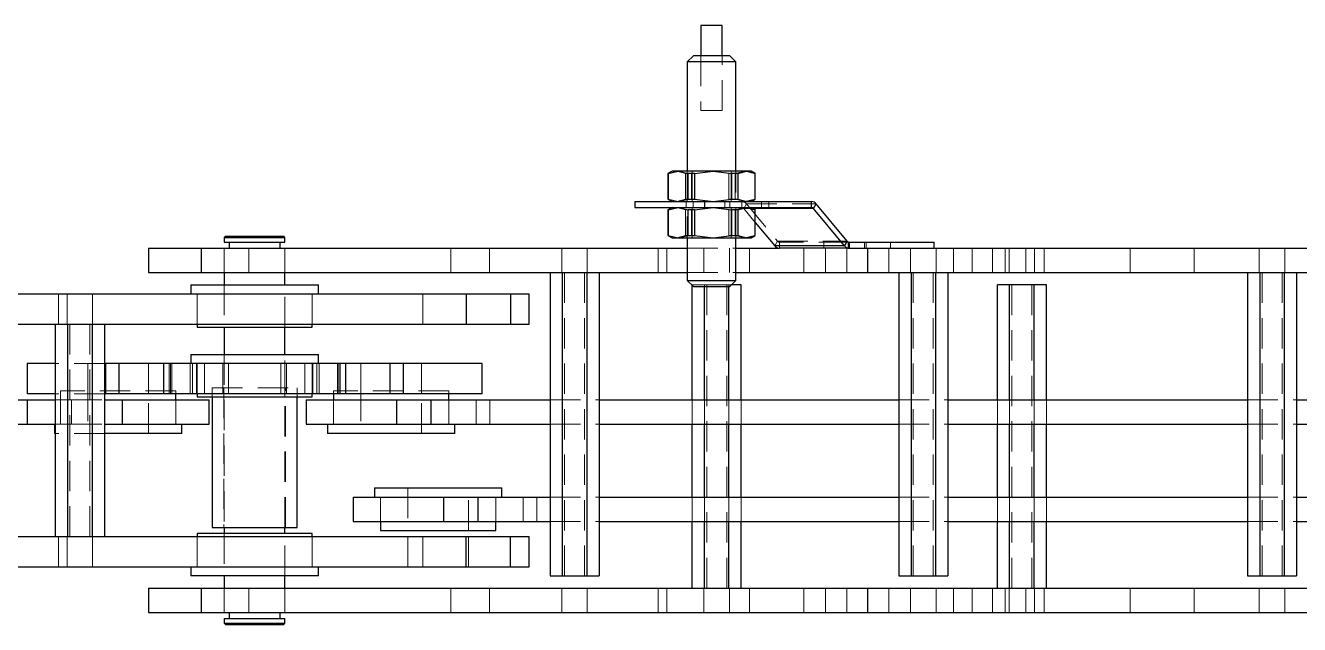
# Model space of a CAD drawing. Header units: millimetres. Extents: x -449 to 2916, y -1257 to 1632.
# Drawn here: x 1429.5 to 1639.5, y 1358.1 to 1456.8 of the extents above; entities that cross this region are included whole.
import ezdxf

# ---------------------------------------------------------------- set-up
doc = ezdxf.new("R2010")
doc.units = ezdxf.units.MM
doc.linetypes.add('HIDDEN', pattern=[0.075, 0.05, -0.025])
doc.layers.add('细线层', color=252, linetype='Continuous', lineweight=13)

msp = doc.modelspace()

# ---------------------------------------------------------------- linework, layer by layer
for p, q in [((1540.868, 1456.774), (1540.868, 1451.774)), ((1541.8, 1456.774), (1540.868, 1456.774)), ((1544.368, 1456.774), (1541.8, 1456.774)), ((1544.368, 1451.774), (1544.368, 1456.774)), ((1539.618, 1451.774), (1538.618, 1450.774)), ((1541.216, 1451.774), (1539.618, 1451.774)), ((1545.618, 1451.774), (1541.216, 1451.774)), ((1546.618, 1450.774), (1545.618, 1451.774)), ((1538.618, 1450.774), (1538.618, 1432.774)), ((1546.618, 1450.774), (1538.618, 1450.774)), ((1546.618, 1432.774), (1546.618, 1450.774)), ((1536.118, 1432.774), (1535.428, 1432.376)), ((1535.428, 1432.376), (1535.428, 1428.173)), ((1535.479, 1432.376), (1535.428, 1432.376)), ((1535.479, 1432.376), (1537.114, 1432.774)), ((1535.479, 1432.376), (1535.479, 1428.173)), ((1537.114, 1432.774), (1536.118, 1432.774)), ((1537.114, 1432.774), (1538.748, 1432.376)), ((1542.86, 1432.774), (1537.114, 1432.774)), ((1539.788, 1432.376), (1538.748, 1432.376)), ((1538.748, 1428.173), (1538.748, 1432.376)), ((1539.788, 1432.376), (1542.86, 1432.774)), ((1539.788, 1432.376), (1539.788, 1428.173)), ((1542.86, 1432.774), (1545.931, 1432.376)), ((1548.364, 1432.774), (1542.86, 1432.774)), ((1545.931, 1428.173), (1545.931, 1432.376)), ((1546.927, 1432.376), (1545.931, 1432.376)), ((1546.927, 1432.376), (1548.364, 1432.774)), ((1546.927, 1432.376), (1546.927, 1428.173)), ((1548.364, 1432.774), (1549.801, 1432.376)), ((1549.118, 1432.774), (1548.364, 1432.774)), ((1549.808, 1432.376), (1549.118, 1432.774)), ((1549.801, 1428.173), (1549.801, 1432.376)), ((1549.808, 1432.376), (1549.801, 1432.376)), ((1549.808, 1428.173), (1549.808, 1432.376)), ((1535.428, 1428.173), (1536.118, 1427.774)), ((1535.428, 1428.173), (1535.479, 1428.173)), ((1535.479, 1428.173), (1537.114, 1427.774)), ((1537.114, 1427.774), (1538.748, 1428.173)), ((1538.748, 1428.173), (1539.788, 1428.173)), ((1539.788, 1428.173), (1542.86, 1427.774)), ((1542.86, 1427.774), (1545.931, 1428.173)), ((1545.931, 1428.173), (1546.927, 1428.173)), ((1546.927, 1428.173), (1548.364, 1427.774)), ((1548.364, 1427.774), (1549.801, 1428.173)), ((1549.118, 1427.774), (1549.808, 1428.173)), ((1549.801, 1428.173), (1549.808, 1428.173)), ((1529.953, 1427.774), (1529.953, 1426.774)), ((1529.953, 1427.774), (1541.448, 1427.774)), ((1529.953, 1426.774), (1541.448, 1426.774)), ((1536.118, 1426.774), (1535.428, 1426.376)), ((1535.428, 1426.376), (1535.428, 1422.173)), ((1535.479, 1426.376), (1535.428, 1426.376)), ((1535.479, 1426.376), (1537.114, 1426.774)), ((1535.479, 1426.376), (1535.479, 1422.173)), ((1537.114, 1426.774), (1538.748, 1426.376)), ((1539.788, 1426.376), (1538.748, 1426.376)), ((1538.748, 1422.173), (1538.748, 1426.376)), ((1539.788, 1426.376), (1542.86, 1426.774)), ((1539.788, 1426.376), (1539.788, 1422.173)), ((1541.448, 1427.774), (1541.448, 1426.774)), ((1541.448, 1427.774), (1559.093, 1427.774)), ((1541.448, 1426.774), (1559.093, 1426.774)), ((1542.86, 1426.774), (1545.931, 1426.376)), ((1545.931, 1422.173), (1545.931, 1426.376)), ((1546.927, 1426.376), (1545.931, 1426.376)), ((1546.927, 1426.376), (1548.364, 1426.774)), ((1546.927, 1426.376), (1546.927, 1422.173)), ((1548.364, 1426.774), (1549.801, 1426.376)), ((1549.808, 1426.376), (1549.118, 1426.774)), ((1549.801, 1422.173), (1549.801, 1426.376)), ((1549.808, 1426.376), (1549.801, 1426.376)), ((1549.808, 1422.173), (1549.808, 1426.376)), ((1559.093, 1426.774), (1559.093, 1427.774)), ((1559.423, 1426.602), (1559.87, 1427.368)), ((1564.508, 1420.467), (1559.423, 1426.602)), ((1564.955, 1421.233), (1559.87, 1427.368)), ((1549.808, 1424.334), (1553.013, 1420.467)), ((1462.509, 1422.061), (1462.309, 1421.861)), ((1462.309, 1421.861), (1462.309, 1421.061)), ((1462.309, 1421.861), (1467.309, 1421.861)), ((1462.509, 1422.061), (1467.309, 1422.061)), ((1467.309, 1422.061), (1472.109, 1422.061)), ((1467.309, 1421.861), (1472.309, 1421.861)), ((1472.309, 1421.861), (1472.109, 1422.061)), ((1472.309, 1421.061), (1472.309, 1421.861)), ((1535.428, 1422.173), (1536.118, 1421.774)), ((1535.428, 1422.173), (1535.479, 1422.173)), ((1535.479, 1422.173), (1537.114, 1421.774)), ((1536.118, 1421.774), (1537.114, 1421.774)), ((1537.114, 1421.774), (1538.748, 1422.173)), ((1537.114, 1421.774), (1542.86, 1421.774)), ((1538.618, 1421.774), (1538.618, 1414.774)), ((1538.748, 1422.173), (1539.788, 1422.173)), ((1539.788, 1422.173), (1542.86, 1421.774)), ((1542.86, 1421.774), (1545.931, 1422.173)), ((1542.86, 1421.774), (1548.364, 1421.774)), ((1545.931, 1422.173), (1546.927, 1422.173)), ((1546.618, 1414.774), (1546.618, 1421.774)), ((1546.927, 1422.173), (1548.364, 1421.774)), ((1548.364, 1421.774), (1549.801, 1422.173)), ((1548.364, 1421.774), (1549.118, 1421.774)), ((1549.118, 1421.774), (1549.808, 1422.173)), ((1549.801, 1422.173), (1549.808, 1422.173)), ((1449.809, 1420.061), (1449.809, 1416.061)), ((1449.809, 1420.061), (1458.468, 1420.061)), ((1458.468, 1420.061), (1458.468, 1416.061)), ((1458.468, 1420.061), (1538.618, 1420.061)), ((1462.309, 1421.061), (1467.309, 1421.061)), ((1463.109, 1421.061), (1463.109, 1420.061)), ((1467.309, 1421.061), (1472.309, 1421.061)), ((1471.509, 1420.061), (1471.509, 1421.061)), ((1546.618, 1420.061), (1553.789, 1420.061)), ((1564.508, 1420.467), (1553.013, 1420.467)), ((1565.285, 1420.061), (1553.789, 1420.061)), ((1564.955, 1421.233), (1564.508, 1420.467)), ((1565.285, 1421.061), (1565.285, 1420.061)), ((1565.285, 1421.061), (1579.319, 1421.061)), ((1565.285, 1420.061), (1565.407, 1420.061)), ((1565.407, 1420.061), (1667.614, 1420.061)), ((1579.319, 1420.061), (1579.319, 1421.061)), ((1449.809, 1416.061), (1458.468, 1416.061)), ((1458.468, 1416.061), (1538.618, 1416.061)), ((1462.309, 1416.061), (1462.309, 1414.061)), ((1472.309, 1414.061), (1472.309, 1416.061)), ((1515.989, 1416.061), (1515.989, 1366.061)), ((1518.009, 1416.061), (1518.009, 1366.061)), ((1522.051, 1416.061), (1522.051, 1366.061)), ((1524.072, 1416.061), (1524.072, 1366.061)), ((1546.618, 1416.061), (1667.614, 1416.061)), ((1573.465, 1416.061), (1573.465, 1366.061)), ((1575.486, 1416.061), (1575.486, 1366.061)), ((1579.527, 1416.061), (1579.527, 1366.061)), ((1581.548, 1416.061), (1581.548, 1366.061)), ((1630.941, 1416.061), (1630.941, 1366.061)), ((1632.962, 1416.061), (1632.962, 1366.061)), ((1637.003, 1416.061), (1637.003, 1366.061)), ((1639.024, 1416.061), (1639.024, 1366.061)), ((1456.809, 1414.061), (1456.809, 1412.561)), ((1456.809, 1414.061), (1477.809, 1414.061)), ((1477.809, 1412.561), (1477.809, 1414.061)), ((1538.618, 1414.774), (1539.618, 1413.774)), ((1538.618, 1414.774), (1546.618, 1414.774)), ((1539.419, 1395.061), (1539.419, 1413.973)), ((1539.618, 1413.774), (1545.618, 1413.774)), ((1541.44, 1395.061), (1541.44, 1413.774)), ((1545.481, 1395.061), (1545.481, 1413.774)), ((1545.618, 1413.774), (1546.618, 1414.774)), ((1547.502, 1414.061), (1545.904, 1414.061)), ((1547.502, 1395.061), (1547.502, 1414.061)), ((1589.711, 1395.061), (1589.711, 1414.061)), ((1591.731, 1414.061), (1589.711, 1414.061)), ((1591.731, 1395.061), (1591.731, 1414.061)), ((1595.773, 1414.061), (1591.731, 1414.061)), ((1595.773, 1395.061), (1595.773, 1414.061)), ((1597.793, 1414.061), (1595.773, 1414.061)), ((1597.793, 1395.061), (1597.793, 1414.061)), ((1252.011, 1412.561), (1502.157, 1412.561)), ((1502.157, 1412.561), (1502.157, 1407.561)), ((1502.157, 1412.561), (1509.493, 1412.561)), ((1509.493, 1412.561), (1509.493, 1407.561)), ((1509.493, 1412.561), (1512.548, 1412.561)), ((1512.548, 1407.561), (1512.548, 1412.561)), ((1252.011, 1407.561), (1502.157, 1407.561)), ((1434.454, 1407.561), (1434.454, 1372.561)), ((1436.474, 1407.561), (1436.474, 1372.561)), ((1440.516, 1407.561), (1440.516, 1372.561)), ((1442.537, 1407.561), (1442.537, 1372.561)), ((1457.809, 1407.561), (1457.809, 1407.061)), ((1457.809, 1407.061), (1476.809, 1407.061)), ((1462.309, 1407.061), (1462.309, 1402.561)), ((1472.309, 1402.561), (1472.309, 1407.061)), ((1476.809, 1407.061), (1476.809, 1407.561)), ((1502.157, 1407.561), (1509.493, 1407.561)), ((1509.493, 1407.561), (1512.548, 1407.561)), ((1429.809, 1401.061), (1429.809, 1396.061)), ((1434.454, 1401.061), (1429.809, 1401.061)), ((1442.777, 1401.061), (1442.537, 1401.061)), ((1442.777, 1396.061), (1442.777, 1401.061)), ((1444.969, 1401.061), (1442.777, 1401.061)), ((1444.969, 1396.061), (1444.969, 1401.061)), ((1452.309, 1401.061), (1444.969, 1401.061)), ((1452.309, 1401.061), (1452.309, 1396.061)), ((1482.309, 1401.061), (1452.309, 1401.061)), ((1456.809, 1402.561), (1456.809, 1401.061)), ((1456.809, 1402.561), (1467.309, 1402.561)), ((1467.309, 1402.561), (1477.809, 1402.561)), ((1477.809, 1401.061), (1477.809, 1402.561)), ((1482.309, 1396.061), (1482.309, 1401.061)), ((1489.65, 1401.061), (1482.309, 1401.061)), ((1489.65, 1396.061), (1489.65, 1401.061)), ((1491.841, 1401.061), (1489.65, 1401.061)), ((1491.841, 1396.061), (1491.841, 1401.061)), ((1504.809, 1401.061), (1491.841, 1401.061)), ((1504.809, 1396.061), (1504.809, 1401.061)), ((1375.337, 1395.061), (1434.454, 1395.061)), ((1434.454, 1396.061), (1429.809, 1396.061)), ((1442.777, 1396.061), (1442.537, 1396.061)), ((1442.537, 1395.061), (1445.465, 1395.061)), ((1444.969, 1396.061), (1442.777, 1396.061)), ((1452.309, 1396.061), (1444.969, 1396.061)), ((1445.465, 1395.061), (1445.465, 1391.061)), ((1445.465, 1395.061), (1459.809, 1395.061)), ((1482.309, 1396.061), (1452.309, 1396.061)), ((1454.309, 1395.061), (1454.309, 1396.061)), ((1457.809, 1396.061), (1457.809, 1395.561)), ((1457.809, 1395.561), (1467.309, 1395.561)), ((1459.809, 1391.061), (1459.809, 1395.061)), ((1460.309, 1395.561), (1460.309, 1374.061)), ((1467.309, 1395.561), (1476.809, 1395.561)), ((1474.309, 1374.061), (1474.309, 1395.561)), ((1475.809, 1395.061), (1475.809, 1391.061)), ((1475.809, 1395.061), (1490.668, 1395.061)), ((1476.809, 1395.561), (1476.809, 1396.061)), ((1480.309, 1396.061), (1480.309, 1395.061)), ((1489.65, 1396.061), (1482.309, 1396.061)), ((1491.841, 1396.061), (1489.65, 1396.061)), ((1490.668, 1395.061), (1490.668, 1391.061)), ((1490.668, 1395.061), (1496.345, 1395.061)), ((1504.809, 1396.061), (1491.841, 1396.061)), ((1496.345, 1395.061), (1496.345, 1391.061)), ((1496.345, 1395.061), (1515.989, 1395.061)), ((1499.309, 1395.061), (1499.309, 1396.061)), ((1524.072, 1395.061), (1573.465, 1395.061)), ((1581.548, 1395.061), (1630.941, 1395.061)), ((1639.024, 1395.061), (1692.029, 1395.061)), ((1375.337, 1391.061), (1434.454, 1391.061)), ((1434.309, 1391.061), (1434.309, 1389.561)), ((1442.537, 1391.061), (1445.465, 1391.061)), ((1445.465, 1391.061), (1459.809, 1391.061)), ((1455.309, 1389.561), (1455.309, 1391.061)), ((1475.809, 1391.061), (1490.668, 1391.061)), ((1479.309, 1391.061), (1479.309, 1389.561)), ((1490.668, 1391.061), (1496.345, 1391.061)), ((1496.345, 1391.061), (1515.989, 1391.061)), ((1500.309, 1389.561), (1500.309, 1391.061)), ((1524.072, 1391.061), (1573.465, 1391.061)), ((1539.419, 1379.061), (1539.419, 1391.061)), ((1541.44, 1379.061), (1541.44, 1391.061)), ((1545.481, 1379.061), (1545.481, 1391.061)), ((1547.502, 1379.061), (1547.502, 1391.061)), ((1581.548, 1391.061), (1630.941, 1391.061)), ((1589.711, 1379.061), (1589.711, 1391.061)), ((1591.731, 1379.061), (1591.731, 1391.061)), ((1595.773, 1379.061), (1595.773, 1391.061)), ((1597.793, 1379.061), (1597.793, 1391.061)), ((1639.024, 1391.061), (1692.029, 1391.061)), ((1434.454, 1389.561), (1434.309, 1389.561)), ((1455.309, 1389.561), (1442.537, 1389.561)), ((1500.309, 1389.561), (1479.309, 1389.561)), ((1487.048, 1380.561), (1487.048, 1379.061)), ((1487.048, 1380.561), (1508.048, 1380.561)), ((1508.048, 1379.061), (1508.048, 1380.561)), ((1483.549, 1379.061), (1483.549, 1375.061)), ((1483.549, 1379.061), (1498.408, 1379.061)), ((1498.408, 1379.061), (1498.408, 1375.061)), ((1498.408, 1379.061), (1504.085, 1379.061)), ((1504.085, 1379.061), (1504.085, 1375.061)), ((1504.085, 1379.061), (1515.989, 1379.061)), ((1524.072, 1379.061), (1573.465, 1379.061)), ((1581.548, 1379.061), (1630.941, 1379.061)), ((1639.024, 1379.061), (1673.016, 1379.061)), ((1460.309, 1374.061), (1474.309, 1374.061)), ((1462.309, 1374.061), (1462.309, 1373.061)), ((1472.309, 1373.061), (1472.309, 1374.061)), ((1483.549, 1375.061), (1498.408, 1375.061)), ((1488.049, 1375.061), (1488.049, 1373.561)), ((1488.049, 1373.561), (1507.049, 1373.561)), ((1498.408, 1375.061), (1504.085, 1375.061)), ((1504.085, 1375.061), (1515.989, 1375.061)), ((1507.049, 1373.561), (1507.049, 1375.061)), ((1524.072, 1375.061), (1573.465, 1375.061)), ((1539.419, 1364.061), (1539.419, 1375.061)), ((1541.44, 1364.061), (1541.44, 1375.061)), ((1545.481, 1364.061), (1545.481, 1375.061)), ((1547.502, 1364.061), (1547.502, 1375.061)), ((1581.548, 1375.061), (1630.941, 1375.061)), ((1589.711, 1364.061), (1589.711, 1375.061)), ((1591.731, 1364.061), (1591.731, 1375.061)), ((1595.773, 1364.061), (1595.773, 1375.061)), ((1597.793, 1364.061), (1597.793, 1375.061)), ((1639.024, 1375.061), (1672.529, 1375.061)), ((1252.011, 1372.561), (1502.157, 1372.561)), ((1457.809, 1373.061), (1457.809, 1372.561)), ((1467.24, 1373.061), (1457.809, 1373.061)), ((1476.809, 1373.061), (1467.24, 1373.061)), ((1476.809, 1372.561), (1476.809, 1373.061)), ((1502.157, 1367.561), (1502.157, 1372.561)), ((1502.157, 1372.561), (1509.493, 1372.561)), ((1509.493, 1367.561), (1509.493, 1372.561)), ((1509.493, 1372.561), (1512.548, 1372.561)), ((1512.548, 1367.561), (1512.548, 1372.561)), ((1252.011, 1367.561), (1502.157, 1367.561)), ((1456.809, 1367.561), (1456.809, 1366.061)), ((1477.809, 1366.061), (1477.809, 1367.561)), ((1502.157, 1367.561), (1509.493, 1367.561)), ((1509.493, 1367.561), (1512.548, 1367.561)), ((1467.233, 1366.061), (1456.809, 1366.061)), ((1462.309, 1366.061), (1462.309, 1364.061)), ((1477.809, 1366.061), (1467.233, 1366.061)), ((1472.309, 1364.061), (1472.309, 1366.061)), ((1515.989, 1366.061), (1518.009, 1366.061)), ((1518.009, 1366.061), (1522.051, 1366.061)), ((1522.051, 1366.061), (1524.072, 1366.061)), ((1573.465, 1366.061), (1575.486, 1366.061)), ((1575.486, 1366.061), (1579.527, 1366.061)), ((1579.527, 1366.061), (1581.548, 1366.061)), ((1630.941, 1366.061), (1632.962, 1366.061)), ((1632.962, 1366.061), (1637.003, 1366.061)), ((1637.003, 1366.061), (1639.024, 1366.061)), ((1449.809, 1364.061), (1449.809, 1360.061)), ((1449.809, 1364.061), (1458.468, 1364.061)), ((1458.468, 1364.061), (1458.468, 1360.061)), ((1458.468, 1364.061), (1667.614, 1364.061)), ((1449.809, 1360.061), (1458.468, 1360.061)), ((1458.468, 1360.061), (1667.614, 1360.061)), ((1462.309, 1359.061), (1462.309, 1358.261)), ((1462.309, 1359.061), (1467.309, 1359.061)), ((1463.109, 1360.061), (1463.109, 1359.061)), ((1467.309, 1359.061), (1472.309, 1359.061)), ((1471.509, 1359.061), (1471.509, 1360.061)), ((1472.309, 1358.261), (1472.309, 1359.061)), ((1462.309, 1358.261), (1462.509, 1358.061)), ((1462.309, 1358.261), (1467.309, 1358.261)), ((1462.509, 1358.061), (1467.309, 1358.061)), ((1467.309, 1358.261), (1472.309, 1358.261)), ((1467.309, 1358.061), (1472.109, 1358.061)), ((1472.109, 1358.061), (1472.309, 1358.261))]:
    msp.add_line(p, q)
at = {"color": 8, "linetype": 'Continuous', "lineweight": 15}
msp.add_line((1549.416, 1426.602), (1559.423, 1426.602), dxfattribs=at)
for centre, radius, start, end in [((1559.053, 1426.753), 1.022, 36.99922, 87.75737), ((1559.076, 1426.341), 0.434, 36.99667, 87.75905), ((1553.829, 1421.082), 1.022, 216.99872, 267.75787), ((1565.325, 1421.082), 1.022, 216.99872, 267.75787), ((1565.301, 1421.494), 0.434, 216.99634, 267.75938)]:
    msp.add_arc(centre, radius, start, end)
at = {"layer": '细线层', "color": 252, "linetype": 'HIDDEN', "lineweight": 0, "ltscale": 100}
for p, q in [((1540.868, 1451.774), (1540.868, 1442.774)), ((1544.368, 1442.774), (1544.368, 1451.774)), ((1540.868, 1442.774), (1541.8, 1442.774)), ((1541.8, 1442.774), (1544.368, 1442.774)), ((1536.872, 1432.774), (1535.435, 1432.376)), ((1535.435, 1428.173), (1535.435, 1432.376)), ((1538.308, 1432.376), (1536.872, 1432.774)), ((1538.308, 1432.376), (1538.748, 1432.376)), ((1538.308, 1432.376), (1538.308, 1428.173)), ((1538.618, 1432.774), (1538.618, 1421.774)), ((1539.305, 1428.173), (1539.305, 1432.376)), ((1539.399, 1432.774), (1539.399, 1427.774)), ((1545.447, 1432.376), (1545.447, 1428.173)), ((1545.447, 1432.376), (1545.931, 1432.376)), ((1545.837, 1427.774), (1545.837, 1432.774)), ((1548.122, 1432.774), (1546.487, 1432.376)), ((1546.487, 1428.173), (1546.487, 1432.376)), ((1546.618, 1421.774), (1546.618, 1432.774)), ((1549.757, 1432.376), (1548.122, 1432.774)), ((1549.757, 1432.376), (1549.801, 1432.376)), ((1549.757, 1432.376), (1549.757, 1428.173)), ((1536.872, 1427.774), (1535.435, 1428.173)), ((1538.308, 1428.173), (1536.872, 1427.774)), ((1538.748, 1428.173), (1538.308, 1428.173)), ((1545.447, 1428.173), (1545.931, 1428.173)), ((1548.122, 1427.774), (1546.487, 1428.173)), ((1549.757, 1428.173), (1548.122, 1427.774)), ((1549.801, 1428.173), (1549.757, 1428.173)), ((1536.872, 1426.774), (1535.435, 1426.376)), ((1535.435, 1422.173), (1535.435, 1426.376)), ((1538.308, 1426.376), (1536.872, 1426.774)), ((1538.308, 1426.376), (1538.748, 1426.376)), ((1538.308, 1426.376), (1538.308, 1422.173)), ((1538.418, 1427.774), (1538.418, 1426.774)), ((1539.305, 1422.173), (1539.305, 1426.376)), ((1539.399, 1426.774), (1539.399, 1421.774)), ((1539.6, 1427.774), (1539.6, 1426.774)), ((1544.817, 1427.774), (1544.817, 1426.774)), ((1545.447, 1426.376), (1545.447, 1422.173)), ((1545.447, 1426.376), (1545.931, 1426.376)), ((1545.635, 1427.774), (1545.635, 1426.774)), ((1545.837, 1421.774), (1545.837, 1426.774)), ((1548.122, 1426.774), (1546.487, 1426.376)), ((1546.487, 1422.173), (1546.487, 1426.376)), ((1547.598, 1426.774), (1547.598, 1427.774)), ((1547.927, 1426.602), (1548.374, 1427.368)), ((1547.927, 1426.602), (1549.808, 1424.334)), ((1547.927, 1426.602), (1549.416, 1426.602)), ((1549.757, 1426.376), (1548.122, 1426.774)), ((1548.374, 1427.368), (1559.87, 1427.368)), ((1548.374, 1427.368), (1553.46, 1421.233)), ((1549.757, 1426.376), (1549.801, 1426.376)), ((1549.757, 1426.376), (1549.757, 1422.173)), ((1550.852, 1427.774), (1550.852, 1426.774)), ((1552.035, 1426.774), (1552.035, 1427.774)), ((1536.872, 1421.774), (1535.435, 1422.173)), ((1538.308, 1422.173), (1536.872, 1421.774)), ((1538.748, 1422.173), (1538.308, 1422.173)), ((1545.447, 1422.173), (1545.931, 1422.173)), ((1548.122, 1421.774), (1546.487, 1422.173)), ((1549.757, 1422.173), (1548.122, 1421.774)), ((1549.801, 1422.173), (1549.757, 1422.173)), ((1462.309, 1420.061), (1462.309, 1416.061)), ((1462.309, 1420.061), (1462.309, 1416.061)), ((1466.324, 1420.061), (1466.324, 1416.061)), ((1472.309, 1416.061), (1472.309, 1420.061)), ((1472.309, 1416.061), (1472.309, 1420.061)), ((1499.621, 1420.061), (1499.621, 1416.061)), ((1506.014, 1416.061), (1506.014, 1420.061)), ((1517.93, 1420.061), (1517.93, 1416.061)), ((1522.13, 1416.061), (1522.13, 1420.061)), ((1533.837, 1420.061), (1533.837, 1416.061)), ((1535.228, 1416.061), (1535.228, 1420.061)), ((1538.618, 1420.061), (1546.618, 1420.061)), ((1541.36, 1420.061), (1541.36, 1416.061)), ((1545.56, 1416.061), (1545.56, 1420.061)), ((1548.874, 1420.061), (1548.874, 1416.061)), ((1553.46, 1421.233), (1553.013, 1420.467)), ((1553.46, 1421.233), (1564.955, 1421.233)), ((1565.285, 1421.061), (1553.789, 1421.061)), ((1553.789, 1421.061), (1553.789, 1420.061)), ((1557.799, 1416.061), (1557.799, 1420.061)), ((1561.137, 1421.061), (1561.137, 1420.061)), ((1561.387, 1420.061), (1561.387, 1416.061)), ((1564.887, 1416.061), (1564.887, 1420.061)), ((1565.137, 1420.061), (1565.137, 1421.061)), ((1567.823, 1420.061), (1567.823, 1421.061)), ((1568.093, 1421.061), (1568.093, 1420.061)), ((1568.326, 1416.061), (1568.326, 1420.061)), ((1568.343, 1420.061), (1568.343, 1416.061)), ((1571.843, 1416.061), (1571.843, 1420.061)), ((1572.093, 1420.061), (1572.093, 1421.061)), ((1575.406, 1420.061), (1575.406, 1416.061)), ((1579.606, 1416.061), (1579.606, 1420.061)), ((1582.5, 1420.061), (1582.5, 1416.061)), ((1585.544, 1416.061), (1585.544, 1420.061)), ((1588.928, 1416.061), (1588.928, 1420.061)), ((1590.999, 1416.061), (1590.999, 1420.061)), ((1591.652, 1420.061), (1591.652, 1416.061)), ((1594.383, 1416.061), (1594.383, 1420.061)), ((1595.852, 1416.061), (1595.852, 1420.061)), ((1597.428, 1416.061), (1597.428, 1420.061)), ((1611.601, 1416.061), (1611.601, 1420.061)), ((1622.129, 1416.061), (1622.129, 1420.061)), ((1632.883, 1420.061), (1632.883, 1416.061)), ((1637.083, 1416.061), (1637.083, 1420.061)), ((1518.38, 1416.061), (1518.38, 1366.061)), ((1521.68, 1366.061), (1521.68, 1416.061)), ((1538.618, 1416.061), (1546.618, 1416.061)), ((1575.856, 1416.061), (1575.856, 1366.061)), ((1579.156, 1366.061), (1579.156, 1416.061)), ((1633.333, 1416.061), (1633.333, 1366.061)), ((1636.633, 1366.061), (1636.633, 1416.061)), ((1462.309, 1414.061), (1462.309, 1407.061)), ((1462.309, 1414.061), (1462.309, 1407.061)), ((1472.309, 1407.061), (1472.309, 1414.061)), ((1472.309, 1407.061), (1472.309, 1414.061)), ((1539.419, 1413.973), (1539.419, 1414.061)), ((1541.44, 1414.061), (1539.419, 1414.061)), ((1541.44, 1413.774), (1541.44, 1414.061)), ((1545.481, 1414.061), (1541.44, 1414.061)), ((1541.81, 1414.061), (1541.81, 1364.061)), ((1545.11, 1364.061), (1545.11, 1414.061)), ((1545.481, 1413.774), (1545.481, 1414.061)), ((1545.904, 1414.061), (1545.481, 1414.061)), ((1592.102, 1414.061), (1592.102, 1364.061)), ((1595.402, 1364.061), (1595.402, 1414.061)), ((1434.973, 1407.561), (1434.973, 1412.561)), ((1436.395, 1412.561), (1436.395, 1407.561)), ((1440.595, 1407.561), (1440.595, 1412.561)), ((1457.809, 1412.561), (1457.809, 1407.561)), ((1457.809, 1412.561), (1457.809, 1407.561)), ((1476.809, 1407.561), (1476.809, 1412.561)), ((1476.809, 1407.561), (1476.809, 1412.561)), ((1495.001, 1412.561), (1495.001, 1407.561)), ((1436.845, 1407.561), (1436.845, 1372.561)), ((1440.145, 1372.561), (1440.145, 1407.561)), ((1442.537, 1401.061), (1434.454, 1401.061)), ((1439.809, 1401.061), (1439.809, 1396.061)), ((1449.809, 1396.061), (1449.809, 1401.061)), ((1453.243, 1396.061), (1453.243, 1401.061)), ((1453.422, 1396.061), (1453.422, 1401.061)), ((1453.645, 1396.061), (1453.645, 1401.061)), ((1456.664, 1396.061), (1456.664, 1401.061)), ((1457.08, 1401.061), (1457.08, 1396.061)), ((1457.75, 1396.061), (1457.75, 1401.061)), ((1457.809, 1401.061), (1457.809, 1396.061)), ((1457.809, 1401.061), (1457.809, 1396.061)), ((1459.035, 1396.061), (1459.035, 1401.061)), ((1462.08, 1396.061), (1462.08, 1401.061)), ((1462.309, 1402.561), (1462.309, 1374.061)), ((1462.309, 1402.561), (1462.309, 1395.561)), ((1462.979, 1396.061), (1462.979, 1401.061)), ((1471.639, 1396.061), (1471.639, 1401.061)), ((1472.309, 1374.061), (1472.309, 1402.561)), ((1472.309, 1395.561), (1472.309, 1402.561)), ((1472.539, 1396.061), (1472.539, 1401.061)), ((1475.584, 1396.061), (1475.584, 1401.061)), ((1476.809, 1396.061), (1476.809, 1401.061)), ((1476.809, 1396.061), (1476.809, 1401.061)), ((1476.869, 1396.061), (1476.869, 1401.061)), ((1477.539, 1396.061), (1477.539, 1401.061)), ((1477.955, 1396.061), (1477.955, 1401.061)), ((1480.973, 1401.061), (1480.973, 1396.061)), ((1481.195, 1396.061), (1481.195, 1401.061)), ((1481.375, 1396.061), (1481.375, 1401.061)), ((1484.809, 1401.061), (1484.809, 1396.061)), ((1494.809, 1396.061), (1494.809, 1401.061)), ((1454.309, 1396.561), (1435.309, 1396.561)), ((1435.309, 1396.561), (1435.309, 1391.061)), ((1439.809, 1396.561), (1439.809, 1389.561)), ((1449.809, 1389.561), (1449.809, 1396.561)), ((1454.309, 1396.061), (1454.309, 1396.561)), ((1460.309, 1397.061), (1474.309, 1397.061)), ((1460.309, 1397.061), (1460.309, 1395.561)), ((1462.209, 1397.061), (1462.209, 1374.061)), ((1472.409, 1374.061), (1472.409, 1397.061)), ((1474.309, 1395.561), (1474.309, 1397.061)), ((1499.309, 1396.561), (1480.309, 1396.561)), ((1480.309, 1396.561), (1480.309, 1396.061)), ((1484.809, 1396.561), (1484.809, 1389.561)), ((1494.809, 1389.561), (1494.809, 1396.561)), ((1499.309, 1396.061), (1499.309, 1396.561)), ((1429.809, 1395.061), (1429.809, 1391.061)), ((1429.831, 1395.061), (1429.831, 1391.061)), ((1429.848, 1391.061), (1429.848, 1395.061)), ((1442.537, 1396.061), (1434.454, 1396.061)), ((1434.454, 1395.061), (1437.102, 1395.061)), ((1435.309, 1395.061), (1435.309, 1391.061)), ((1437.102, 1395.061), (1437.102, 1391.061)), ((1437.102, 1395.061), (1442.537, 1395.061)), ((1454.309, 1391.061), (1454.309, 1395.061)), ((1454.309, 1391.061), (1454.309, 1395.061)), ((1480.309, 1395.061), (1480.309, 1391.061)), ((1480.309, 1395.061), (1480.309, 1391.061)), ((1499.309, 1391.061), (1499.309, 1395.061)), ((1499.309, 1391.061), (1499.309, 1395.061)), ((1503.8, 1395.061), (1503.8, 1391.061)), ((1503.803, 1395.061), (1503.803, 1391.061)), ((1503.809, 1391.061), (1503.809, 1395.061)), ((1506.083, 1395.061), (1506.083, 1391.061)), ((1515.989, 1395.061), (1524.072, 1395.061)), ((1539.419, 1391.061), (1539.419, 1395.061)), ((1541.44, 1391.061), (1541.44, 1395.061)), ((1545.481, 1391.061), (1545.481, 1395.061)), ((1547.502, 1391.061), (1547.502, 1395.061)), ((1573.465, 1395.061), (1581.548, 1395.061)), ((1589.711, 1391.061), (1589.711, 1395.061)), ((1591.731, 1391.061), (1591.731, 1395.061)), ((1595.773, 1391.061), (1595.773, 1395.061)), ((1597.793, 1391.061), (1597.793, 1395.061)), ((1630.941, 1395.061), (1639.024, 1395.061)), ((1434.454, 1391.061), (1437.102, 1391.061)), ((1437.102, 1391.061), (1442.537, 1391.061)), ((1515.989, 1391.061), (1524.072, 1391.061)), ((1573.465, 1391.061), (1581.548, 1391.061)), ((1630.941, 1391.061), (1639.024, 1391.061)), ((1442.537, 1389.561), (1434.454, 1389.561)), ((1492.549, 1380.561), (1492.549, 1373.561)), ((1502.549, 1373.561), (1502.549, 1380.561)), ((1488.049, 1379.061), (1488.049, 1375.061)), ((1488.049, 1379.061), (1488.049, 1375.061)), ((1507.049, 1375.061), (1507.049, 1379.061)), ((1507.049, 1375.061), (1507.049, 1379.061)), ((1511.539, 1379.061), (1511.539, 1375.061)), ((1511.543, 1379.061), (1511.543, 1375.061)), ((1511.549, 1375.061), (1511.549, 1379.061)), ((1513.823, 1379.061), (1513.823, 1375.061)), ((1515.989, 1379.061), (1524.072, 1379.061)), ((1539.419, 1375.061), (1539.419, 1379.061)), ((1541.44, 1375.061), (1541.44, 1379.061)), ((1545.481, 1375.061), (1545.481, 1379.061)), ((1547.502, 1375.061), (1547.502, 1379.061)), ((1573.465, 1379.061), (1581.548, 1379.061)), ((1589.711, 1375.061), (1589.711, 1379.061)), ((1591.731, 1375.061), (1591.731, 1379.061)), ((1595.773, 1375.061), (1595.773, 1379.061)), ((1597.793, 1375.061), (1597.793, 1379.061)), ((1630.941, 1379.061), (1639.024, 1379.061)), ((1515.989, 1375.061), (1524.072, 1375.061)), ((1573.465, 1375.061), (1581.548, 1375.061)), ((1630.941, 1375.061), (1639.024, 1375.061)), ((1434.973, 1367.561), (1434.973, 1372.561)), ((1436.395, 1372.561), (1436.395, 1367.561)), ((1440.595, 1367.561), (1440.595, 1372.561)), ((1457.809, 1372.561), (1457.809, 1367.561)), ((1457.809, 1372.561), (1457.809, 1367.561)), ((1462.309, 1373.061), (1462.309, 1366.061)), ((1462.309, 1373.061), (1462.309, 1366.061)), ((1472.309, 1366.061), (1472.309, 1373.061)), ((1472.309, 1366.061), (1472.309, 1373.061)), ((1476.809, 1367.561), (1476.809, 1372.561)), ((1476.809, 1367.561), (1476.809, 1372.561)), ((1492.549, 1372.561), (1492.549, 1367.561)), ((1495.001, 1367.561), (1495.001, 1372.561)), ((1502.549, 1367.561), (1502.549, 1372.561)), ((1462.309, 1364.061), (1462.309, 1360.061)), ((1462.309, 1364.061), (1462.309, 1360.061)), ((1466.324, 1364.061), (1466.324, 1360.061)), ((1472.309, 1360.061), (1472.309, 1364.061)), ((1472.309, 1360.061), (1472.309, 1364.061)), ((1499.621, 1364.061), (1499.621, 1360.061)), ((1506.014, 1360.061), (1506.014, 1364.061)), ((1517.93, 1364.061), (1517.93, 1360.061)), ((1522.13, 1360.061), (1522.13, 1364.061)), ((1533.837, 1364.061), (1533.837, 1360.061)), ((1535.228, 1360.061), (1535.228, 1364.061)), ((1541.36, 1364.061), (1541.36, 1360.061)), ((1545.56, 1360.061), (1545.56, 1364.061)), ((1548.874, 1364.061), (1548.874, 1360.061)), ((1557.799, 1360.061), (1557.799, 1364.061)), ((1561.387, 1364.061), (1561.387, 1360.061)), ((1564.887, 1360.061), (1564.887, 1364.061)), ((1568.326, 1360.061), (1568.326, 1364.061)), ((1568.343, 1364.061), (1568.343, 1360.061)), ((1571.843, 1360.061), (1571.843, 1364.061)), ((1575.406, 1364.061), (1575.406, 1360.061)), ((1579.606, 1360.061), (1579.606, 1364.061)), ((1582.5, 1364.061), (1582.5, 1360.061)), ((1585.544, 1360.061), (1585.544, 1364.061)), ((1588.928, 1360.061), (1588.928, 1364.061)), ((1590.999, 1360.061), (1590.999, 1364.061)), ((1591.652, 1364.061), (1591.652, 1360.061)), ((1594.383, 1360.061), (1594.383, 1364.061)), ((1595.852, 1360.061), (1595.852, 1364.061)), ((1597.428, 1360.061), (1597.428, 1364.061)), ((1611.601, 1360.061), (1611.601, 1364.061)), ((1622.129, 1360.061), (1622.129, 1364.061)), ((1632.883, 1364.061), (1632.883, 1360.061)), ((1637.083, 1360.061), (1637.083, 1364.061))]:
    msp.add_line(p, q, dxfattribs=at)
for centre, radius, start, end in [((1547.558, 1426.753), 1.022, 36.99922, 87.75737), ((1553.806, 1421.494), 0.434, 216.99634, 267.75938)]:
    msp.add_arc(centre, radius, start, end, dxfattribs=at)

doc.saveas('drawing.dxf')
